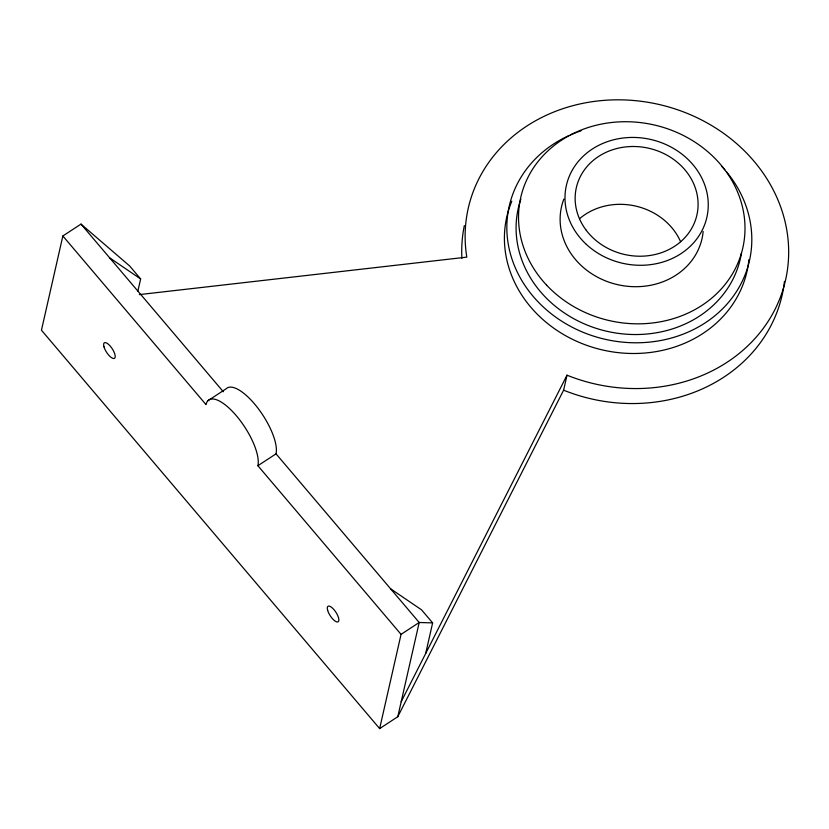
<?xml version="1.0" encoding="UTF-8"?>
<svg xmlns="http://www.w3.org/2000/svg" width="829" height="829" viewBox="0 0 829 829"><rect width="100%" height="100%" fill="white"/><g stroke="black" fill="none" stroke-linecap="round" stroke-linejoin="round"><path stroke-width="1.24" d="M137.863 291.186L140.64 278.938L129.583 265.902L81.004 224.099L62.859 235.975L41.45 330.211L379.651 728.598L397.785 716.722L563.616 390.179L567.015 375.185A162.66 143.355 12.8 0 0 785.291 281.207A162.66 143.355 12.8 0 0 631.75 100.34A162.66 143.355 12.8 0 0 466.81 257.135L139.324 294.606M379.651 728.598L401.06 634.361L419.194 622.486L432.634 622.9L425.681 653.511M397.785 716.722L419.194 622.486L276.036 453.846A42.103 15.15 56.8 0 0 257.85 408.055A42.103 15.15 56.8 0 0 226.182 388.76L208.048 400.635M401.195 701.728L567.015 375.185M401.06 634.361L257.892 465.722L276.036 453.846M109.635 257.829L140.64 278.938M390.563 588.766L421.578 609.864L432.634 622.9M81.004 224.099L223.322 391.754M62.859 235.975L206.017 404.614A42.103 15.15 56.8 0 1 236.369 415.764A42.103 15.15 56.8 0 1 257.892 465.722M784.452 281.425A162.66 143.355 12.8 0 1 563.616 390.179M461.908 258.316A162.66 143.355 12.8 0 1 464.333 225.581M726.473 171.748A123.158 108.537 12.8 0 1 699.593 326.305A123.158 108.537 12.8 0 1 526.021 287.083A123.158 108.537 12.8 0 1 568.103 135.966M570.435 134.909A123.158 108.537 12.8 0 1 576.362 132.485M577.554 132.039A123.158 108.537 12.8 0 1 581.036 130.827M721.489 166.101A123.158 108.537 12.8 0 1 724.826 169.81M748.908 259.653A123.158 108.537 12.8 0 1 600.383 349.455A123.158 108.537 12.8 0 1 511.794 201.25M579.626 218.659A61.812 54.476 12.8 0 1 680.588 241.685M741.509 252.71A113.863 100.35 12.8 0 1 605.253 330.906A113.863 100.35 12.8 0 1 520.861 199.188M703.158 231.488A72.04 63.491 12.8 0 1 617.273 284.585A72.04 63.491 12.8 0 1 563.865 199.074M585.802 229.706A61.812 54.476 12.8 0 0 691.987 227.861A61.812 54.476 12.8 0 0 632.071 146.505A61.812 54.476 12.8 0 0 585.802 229.706M546.622 285.155A113.863 100.35 12.8 0 0 738.991 260.43A113.863 100.35 12.8 0 0 609.657 122.733A113.863 100.35 12.8 0 0 546.622 285.155M585.606 243.685A72.04 63.491 12.8 0 0 705.686 221.695A72.04 63.491 12.8 0 0 618.579 138.702A72.04 63.491 12.8 0 0 585.606 243.685M103.977 346.843A9.295 3.347 56.8 0 0 113.894 358.532A9.295 3.347 56.8 0 0 110.392 346.263A9.295 3.347 56.8 0 0 103.977 346.843M327.642 610.32A9.295 3.347 56.8 0 0 337.558 622.009A9.295 3.347 56.8 0 0 334.056 609.74A9.295 3.347 56.8 0 0 327.642 610.32"/></g></svg>
